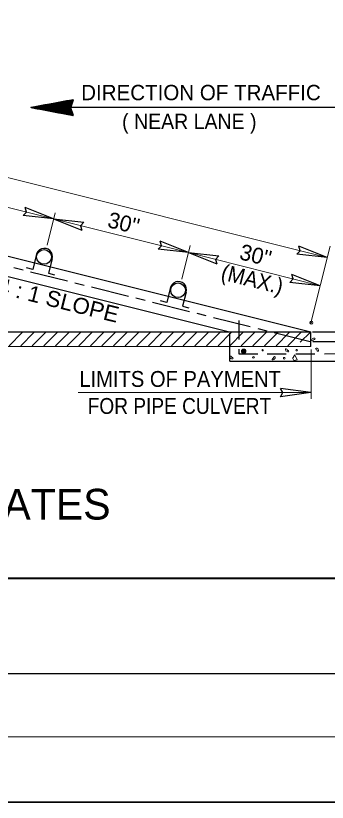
# Model space of a CAD drawing. Extents: x -873 to -38, y -356 to 186.
# Drawn here: x -771.9 to -747.4, y -356.3 to -294.4 of the extents above; entities that cross this region are included whole.
import ezdxf

# ---------------------------------------------------------------- set-up
doc = ezdxf.new("R2010")
doc.units = 0
doc.header["$LTSCALE"] = 0.5
doc.header["$PDMODE"] = 32
doc.header["$PDSIZE"] = 0.25
for name, pattern in [('LONG_DASH_SHORT_DASH', [9.9, 6, -1.2, 1.5, -1.2]), ('LONG_DASHED', [7.5, 6, -1.5]), ('MEDIUM_DASHED', [4.5, 3, -1.5])]:
    doc.linetypes.add(name, pattern=pattern)
doc.layers.add('1', color=7, linetype='Continuous', lineweight=13)

msp = doc.modelspace()

# ---------------------------------------------------------------- hatches: boundary and pattern name
at = {"layer": '1'}
msp.add_hatch(color=256, dxfattribs=at).paths.add_polyline_path([(-754.1276, -320.8055, 1), (-753.7811, -320.8055, 1)])

# ---------------------------------------------------------------- linework, layer by layer
for p, q in [((-812.0016, -297.2674), (-747.3655, -313.4271)), ((-769.4417, -312.441), (-768.8092, -309.9108)), ((-758.8243, -315.1123), (-758.1668, -312.485)), ((-748.6745, -318.6609), (-747.1429, -312.5372)), ((-758.3038, -313.0325), (-747.9199, -315.6443)), ((-772.4309, -320.379), (-771.3904, -319.3379)), ((-771.5158, -320.379), (-770.4753, -319.3379)), ((-770.602, -320.379), (-769.5611, -319.3379)), ((-769.6869, -320.379), (-768.6458, -319.3379)), ((-768.7722, -320.379), (-767.7312, -319.3379)), ((-767.8572, -320.379), (-766.8174, -319.3379)), ((-766.9433, -320.379), (-765.9023, -319.3379)), ((-766.028, -320.379), (-764.9876, -319.3379)), ((-765.1129, -320.379), (-764.0731, -319.3379)), ((-764.1989, -320.379), (-763.158, -319.3379)), ((-763.284, -320.379), (-762.2435, -319.3379)), ((-762.3692, -320.379), (-761.3284, -319.3379)), ((-761.4552, -320.379), (-760.4142, -319.3379)), ((-760.5401, -320.379), (-759.4995, -319.3379)), ((-759.6256, -320.379), (-758.5847, -319.3379)), ((-758.7102, -320.379), (-757.6695, -319.3379)), ((-757.7957, -320.379), (-756.7551, -319.3379)), ((-756.8816, -320.379), (-755.8404, -319.3379)), ((-755.9671, -320.379), (-754.9262, -319.3379)), ((-755.0522, -320.379), (-754.0113, -319.3379)), ((-754.1372, -320.379), (-753.0966, -319.3379)), ((-753.2228, -320.379), (-752.1817, -319.3379)), ((-752.3077, -320.379), (-751.2677, -319.3379)), ((-751.3935, -320.379), (-750.3528, -319.3379)), ((-750.4784, -320.379), (-749.4379, -319.3379)), ((-749.4993, -320.099), (-748.6891, -319.2893)), ((-826.2005, -320.4316), (-748.6593, -320.4316)), ((-748.6372, -324.5469), (-748.6372, -320.663)), ((-767.0008, -324.0642), (-748.837, -324.0642)), ((-867.3547, -351.1792), (-507.3467, -351.1792))]:
    msp.add_line(p, q, dxfattribs=at)
at = {"layer": '1', "lineweight": 35}
for p, q in [((-768.0816, -301.1213), (-768.0816, -302.0993)), ((-768.0576, -301.118), (-768.0576, -302.1042)), ((-767.4344, -301.1128), (-768.0343, -301.1128)), ((-768.0334, -301.1128), (-768.0334, -302.1089)), ((-768.0091, -301.1082), (-768.0091, -302.1131)), ((-767.9851, -301.1044), (-767.9851, -302.1181)), ((-767.9609, -301.0998), (-767.9609, -302.1227)), ((-767.9365, -301.0952), (-767.9365, -302.1271)), ((-767.9117, -301.0907), (-767.9117, -302.1317)), ((-767.4259, -301.0883), (-767.902, -301.0883)), ((-767.8872, -301.0861), (-767.8872, -302.1363)), ((-767.8628, -301.082), (-767.8628, -302.141)), ((-767.839, -301.0772), (-767.839, -302.1456)), ((-767.8147, -301.0727), (-767.8147, -302.1497)), ((-767.7904, -301.0684), (-767.7904, -302.1547)), ((-767.418, -301.0648), (-767.7692, -301.0648)), ((-767.7663, -301.0638), (-767.7663, -302.16)), ((-767.742, -301.0598), (-767.742, -302.1639)), ((-767.7176, -301.0553), (-767.7176, -302.1683)), ((-767.6936, -301.0513), (-767.6936, -302.1737)), ((-767.6694, -301.0467), (-767.6694, -302.1783)), ((-767.6452, -301.0417), (-767.6452, -302.1824)), ((-767.4101, -301.0405), (-767.637, -301.0405)), ((-767.6207, -301.0376), (-767.6207, -302.187)), ((-767.5969, -301.033), (-767.5969, -301.6043)), ((-767.5725, -301.0288), (-767.5725, -301.5309)), ((-767.5487, -301.0242), (-767.5487, -301.4581)), ((-767.5242, -301.0197), (-767.5242, -301.3847)), ((-767.4017, -301.0159), (-767.5048, -301.0159)), ((-767.4994, -301.0148), (-767.4994, -301.3113)), ((-767.4755, -301.0111), (-767.4755, -301.238)), ((-767.4508, -301.0063), (-767.4508, -301.164)), ((-767.4269, -301.0018), (-767.4269, -301.0909)), ((-767.4026, -300.9973), (-767.4026, -301.0173)), ((-770.7014, -301.6018), (-770.7014, -301.6026)), ((-767.5947, -301.5978), (-770.6828, -301.5978)), ((-770.677, -301.5974), (-770.677, -301.607)), ((-770.6526, -301.5927), (-770.6526, -301.6116)), ((-770.6278, -301.5883), (-770.6278, -301.6162)), ((-770.6047, -301.5841), (-770.6047, -301.621)), ((-767.6022, -301.6224), (-770.5966, -301.6224)), ((-770.5797, -301.5793), (-770.5797, -301.6253)), ((-770.5556, -301.5745), (-770.5556, -301.6306)), ((-767.5862, -301.5739), (-770.5509, -301.5739)), ((-770.5312, -301.5705), (-770.5312, -301.6343)), ((-770.5072, -301.5659), (-770.5072, -301.6391)), ((-770.4828, -301.5612), (-770.4828, -301.6445)), ((-767.5938, -301.6462), (-770.4687, -301.6462)), ((-770.4585, -301.5574), (-770.4585, -301.648)), ((-770.4343, -301.552), (-770.4343, -301.6526)), ((-767.5782, -301.5492), (-770.418, -301.5492)), ((-770.4099, -301.5485), (-770.4099, -301.6583)), ((-770.3859, -301.5439), (-770.3859, -301.6627)), ((-770.3613, -301.5391), (-770.3613, -301.6672)), ((-767.5855, -301.6706), (-770.3401, -301.6706)), ((-770.3372, -301.5353), (-770.3372, -301.672)), ((-770.3128, -301.5308), (-770.3128, -301.676)), ((-770.2888, -301.5262), (-770.2888, -301.681)), ((-767.5705, -301.5253), (-770.2858, -301.5253)), ((-770.2647, -301.5216), (-770.2647, -301.6856)), ((-770.2402, -301.5166), (-770.2402, -301.6902)), ((-770.2162, -301.5131), (-770.2162, -301.6943)), ((-767.5769, -301.6951), (-770.2124, -301.6951)), ((-770.192, -301.5085), (-770.192, -301.6993)), ((-770.168, -301.5034), (-770.168, -301.7039)), ((-767.5624, -301.5012), (-770.1532, -301.5012)), ((-770.1437, -301.4993), (-770.1437, -301.7087)), ((-770.1191, -301.4953), (-770.1191, -301.7127)), ((-770.0947, -301.4907), (-770.0947, -301.7183)), ((-767.5684, -301.7193), (-770.0844, -301.7193)), ((-770.0707, -301.4857), (-770.0707, -301.7224)), ((-770.0459, -301.4816), (-770.0459, -301.727)), ((-770.0217, -301.477), (-770.0217, -301.7314)), ((-767.5542, -301.4766), (-770.0207, -301.4766)), ((-769.9976, -301.4728), (-769.9976, -301.736)), ((-769.9741, -301.468), (-769.9741, -301.7406)), ((-767.5602, -301.7432), (-769.9565, -301.7432)), ((-769.9493, -301.464), (-769.9493, -301.7452)), ((-769.925, -301.4591), (-769.925, -301.7498)), ((-769.9007, -301.4547), (-769.9007, -301.7539)), ((-767.5467, -301.4528), (-769.8886, -301.4528)), ((-769.8766, -301.4507), (-769.8766, -301.7585)), ((-769.8526, -301.4464), (-769.8526, -301.7638)), ((-769.8283, -301.4414), (-769.8283, -301.7688)), ((-769.8037, -301.4373), (-769.8037, -301.7722)), ((-769.7797, -301.4328), (-769.7797, -301.7779)), ((-767.5382, -301.4282), (-769.7561, -301.4282)), ((-769.7551, -301.4282), (-769.7551, -301.7825)), ((-769.7307, -301.4235), (-769.7307, -301.7867)), ((-769.7065, -301.4192), (-769.7065, -301.7912)), ((-769.6823, -301.4153), (-769.6823, -301.7959)), ((-769.658, -301.4107), (-769.658, -301.8005)), ((-769.634, -301.4061), (-769.634, -301.8051)), ((-767.5303, -301.4042), (-769.6236, -301.4042)), ((-769.6094, -301.4018), (-769.6094, -301.8095)), ((-769.5852, -301.3977), (-769.5852, -301.8141)), ((-769.5611, -301.3931), (-769.5611, -301.8187)), ((-769.5368, -301.3885), (-769.5368, -301.8238)), ((-769.513, -301.3843), (-769.513, -301.8283)), ((-767.5221, -301.3797), (-769.4908, -301.3797)), ((-769.4884, -301.3795), (-769.4884, -301.8322)), ((-769.4646, -301.3753), (-769.4646, -301.8372)), ((-769.4402, -301.3707), (-769.4402, -301.8422)), ((-769.4158, -301.3659), (-769.4158, -301.8462)), ((-769.3917, -301.3619), (-769.3917, -301.851)), ((-769.3669, -301.357), (-769.3669, -301.856)), ((-767.5144, -301.3558), (-769.359, -301.3558)), ((-769.3423, -301.3524), (-769.3423, -301.8606)), ((-769.3186, -301.3482), (-769.3186, -301.865)), ((-769.294, -301.3441), (-769.294, -301.8696)), ((-769.2702, -301.3395), (-769.2702, -301.8742)), ((-769.2456, -301.3355), (-769.2456, -301.8789)), ((-767.5068, -301.3313), (-769.2262, -301.3313)), ((-769.2217, -301.3313), (-769.2217, -301.8837)), ((-769.1972, -301.3266), (-769.1972, -301.8879)), ((-769.1729, -301.322), (-769.1729, -301.8927)), ((-769.1487, -301.3174), (-769.1487, -301.8972)), ((-769.1248, -301.313), (-769.1248, -301.902)), ((-769.1004, -301.3084), (-769.1004, -301.9062)), ((-767.4984, -301.3074), (-769.094, -301.3074)), ((-769.0762, -301.304), (-769.0762, -301.911)), ((-769.0518, -301.2999), (-769.0518, -301.9154)), ((-769.0277, -301.2948), (-769.0277, -301.9202)), ((-769.0031, -301.2903), (-769.0031, -301.9248)), ((-768.9792, -301.2863), (-768.9792, -301.9292)), ((-767.4902, -301.2833), (-768.961, -301.2833)), ((-768.9546, -301.2822), (-768.9546, -301.9337)), ((-768.9304, -301.2772), (-768.9304, -301.9387)), ((-768.9062, -301.2732), (-768.9062, -301.9437)), ((-768.8823, -301.2687), (-768.8823, -301.9477)), ((-768.8577, -301.2641), (-768.8577, -301.9527)), ((-768.8333, -301.2593), (-768.8333, -301.9572)), ((-767.4822, -301.2587), (-768.829, -301.2587)), ((-768.8096, -301.2549), (-768.8096, -301.9621)), ((-768.785, -301.2512), (-768.785, -301.9658)), ((-768.761, -301.2463), (-768.761, -301.9708)), ((-768.7362, -301.242), (-768.7362, -301.9753)), ((-768.7127, -301.2378), (-768.7127, -301.9802)), ((-767.474, -301.2343), (-768.6967, -301.2343)), ((-768.6882, -301.2332), (-768.6882, -301.9847)), ((-768.6639, -301.2287), (-768.6639, -301.9896)), ((-768.6399, -301.2241), (-768.6399, -301.9935)), ((-768.6152, -301.2195), (-768.6152, -301.9985)), ((-768.5906, -301.2151), (-768.5906, -302.0028)), ((-768.5664, -301.2107), (-768.5664, -302.0077)), ((-767.4655, -301.2105), (-768.5632, -301.2105)), ((-768.5424, -301.2059), (-768.5424, -302.0123)), ((-768.518, -301.2013), (-768.518, -302.0169)), ((-768.4942, -301.1968), (-768.4942, -302.0212)), ((-768.47, -301.1934), (-768.47, -302.0261)), ((-768.4454, -301.1888), (-768.4454, -302.0302)), ((-767.4579, -301.1862), (-768.4317, -301.1862)), ((-768.421, -301.1842), (-768.421, -302.0352)), ((-768.3972, -301.1801), (-768.3972, -302.0398)), ((-768.3728, -301.1753), (-768.3728, -302.0441)), ((-768.3487, -301.1707), (-768.3487, -302.0496)), ((-768.3241, -301.1663), (-768.3241, -302.0532)), ((-768.3003, -301.1617), (-768.3003, -302.0585)), ((-767.4504, -301.1616), (-768.2987, -301.1616)), ((-768.2759, -301.1572), (-768.2759, -302.0627)), ((-768.2512, -301.1528), (-768.2512, -302.0677)), ((-768.227, -301.1486), (-768.227, -302.0716)), ((-768.2028, -301.144), (-768.2028, -302.0767)), ((-768.1786, -301.1397), (-768.1786, -302.0813)), ((-767.4426, -301.137), (-768.1672, -301.137)), ((-768.1542, -301.1351), (-768.1542, -302.086)), ((-768.1295, -301.1313), (-768.1295, -302.09)), ((-768.1062, -301.1259), (-768.1062, -302.0952)), ((-767.5969, -301.6387), (-767.5969, -302.1916)), ((-767.5725, -301.7087), (-767.5725, -302.1962)), ((-767.5516, -301.7677), (-769.8288, -301.7677)), ((-767.5433, -301.7917), (-769.7008, -301.7917)), ((-767.5349, -301.8166), (-769.5736, -301.8166)), ((-767.5267, -301.8404), (-769.4461, -301.8404)), ((-767.5186, -301.865), (-769.3177, -301.865)), ((-767.5098, -301.8892), (-769.1898, -301.8892)), ((-767.5015, -301.9137), (-769.0623, -301.9137)), ((-767.4928, -301.9381), (-768.9337, -301.9381)), ((-767.4848, -301.9625), (-768.8062, -301.9625)), ((-767.4761, -301.9862), (-768.6785, -301.9862)), ((-767.4678, -302.0106), (-768.5508, -302.0106)), ((-767.4594, -302.0349), (-768.4227, -302.0349)), ((-767.4508, -302.0587), (-768.2949, -302.0587)), ((-767.4426, -302.0832), (-768.1672, -302.0832)), ((-767.4344, -302.1072), (-768.0395, -302.1072)), ((-767.4259, -302.1317), (-767.9117, -302.1317)), ((-767.418, -302.1558), (-767.7838, -302.1558)), ((-767.4092, -302.18), (-767.6561, -302.18)), ((-767.5487, -301.7787), (-767.5487, -302.2007)), ((-767.4009, -302.2044), (-767.5282, -302.2044)), ((-767.5242, -301.8487), (-767.5242, -302.2052)), ((-767.4994, -301.9187), (-767.4994, -302.2099)), ((-767.4755, -301.9896), (-767.4755, -302.2143)), ((-767.4508, -302.0593), (-767.4508, -302.2198)), ((-767.4269, -302.1291), (-767.4269, -302.2235)), ((-767.4026, -302.1998), (-767.4026, -302.2279)), ((-767.3927, -302.229), (-767.4003, -302.229))]:
    msp.add_line(p, q, dxfattribs=at)
at = {"layer": '1', "lineweight": 25}
for p, q in [((-746.1361, -301.6043), (-770.5478, -301.6043)), ((-768.9257, -310.3769), (-771.1547, -309.4831)), ((-768.9257, -310.3769), (-771.3134, -310.1175)), ((-768.9257, -310.3769), (-766.5383, -310.6365)), ((-768.9257, -310.3769), (-766.6977, -311.271)), ((-780.0943, -311.4092), (-748.6628, -319.2671)), ((-758.3038, -313.0325), (-760.5318, -312.1382)), ((-758.3038, -313.0325), (-760.6906, -312.7727)), ((-747.3655, -313.4271), (-749.5952, -312.5331)), ((-780.1979, -312.9839), (-755.0676, -319.2671)), ((-758.3038, -313.0325), (-755.9169, -313.2936)), ((-758.3038, -313.0325), (-756.0755, -313.9273)), ((-747.3655, -313.4271), (-749.7526, -313.1679)), ((-769.0508, -313.5323), (-769.3394, -314.6512)), ((-769.3394, -314.6512), (-768.8437, -314.7753)), ((-747.9199, -315.6443), (-750.1492, -314.7502)), ((-747.9199, -315.6443), (-750.3074, -315.3839)), ((-758.4894, -316.1455), (-758.7782, -317.2644)), ((-758.7782, -317.2644), (-758.2825, -317.3885)), ((-821.5752, -319.2671), (-748.6628, -319.2671)), ((-755.0287, -321.5961), (-755.0287, -319.3732)), ((-748.6628, -320.4316), (-748.6628, -319.2671)), ((-748.5145, -319.2671), (-741.23, -319.2671)), ((-755.0287, -321.5961), (-741.9362, -321.5961)), ((-748.6682, -324.0637), (-751.0472, -323.7364)), ((-748.6682, -324.0637), (-751.0472, -324.3897)), ((-852.3541, -346.1788), (-507.3467, -346.1788))]:
    msp.add_line(p, q, dxfattribs=at)
at = {"layer": '1', "linetype": 'LONG_DASH_SHORT_DASH', "lineweight": 25}
for p, q in [((-780.3494, -312.1337), (-748.7192, -320.0408)), ((-748.5091, -320.043), (-740.5857, -320.043))]:
    msp.add_line(p, q, dxfattribs=at)
at = {"layer": '1', "lineweight": 40}
msp.add_line((-837.3543, -338.6789), (-512.3473, -338.6789), dxfattribs=at)
at = {"layer": '1', "lineweight": 35}
for points in [[(-500.9976, -84.823), (-872.8169, -84.823), (-872.8169, -356.3327), (-500.9976, -356.3327)], [(-767.3922, -302.2304), (-770.7033, -301.6018), (-767.3954, -300.9963), (-767.6022, -301.6218)]]:
    msp.add_lwpolyline(points, close=True, dxfattribs=at)
at = {"layer": '1'}
for points in [[(-779.3792, -307.7632), (-768.9257, -310.3769), (-758.3038, -313.0325)], [(-748.5576, -319.8183), (-748.4947, -319.7933), (-748.4422, -319.7677), (-748.3909, -319.7606), (-748.3407, -319.7648), (-748.3148, -319.8177), (-748.3487, -319.8653), (-748.3998, -319.8721), (-748.4432, -319.9092), (-748.4767, -319.9465), (-748.5197, -319.9733), (-748.5697, -319.9694), (-748.5857, -319.9173), (-748.5719, -319.8683)], [(-750.6416, -320.773), (-750.5809, -320.8032), (-750.5303, -320.8335), (-750.48, -320.843), (-750.4294, -320.843), (-750.3995, -320.7928), (-750.4294, -320.742), (-750.48, -320.7323), (-750.5209, -320.6918), (-750.5509, -320.6513), (-750.5914, -320.6216), (-750.6416, -320.6216), (-750.6623, -320.6715), (-750.6517, -320.7217)], [(-748.0565, -320.6633), (-748.1092, -320.6203), (-748.1519, -320.5795), (-748.1988, -320.5586), (-748.2482, -320.5478), (-748.288, -320.5905), (-748.2702, -320.6469), (-748.2228, -320.6676), (-748.1923, -320.7155), (-748.1715, -320.762), (-748.1384, -320.8003), (-748.0892, -320.8107), (-748.0593, -320.7666), (-748.0578, -320.7155)], [(-755.0212, -321.3347), (-754.9609, -321.3653), (-754.9099, -321.3957), (-754.8598, -321.4055), (-754.8095, -321.4055), (-754.7794, -321.3556), (-754.8095, -321.3052), (-754.8598, -321.2946), (-754.9001, -321.2547), (-754.9309, -321.2139), (-754.9709, -321.1837), (-755.0212, -321.1837), (-755.0413, -321.2341), (-755.0317, -321.2847)], [(-753.1193, -321.2637), (-753.108, -321.3109), (-753.1057, -321.3124)], [(-751.4768, -321.3692), (-751.5294, -321.4118), (-751.5716, -321.4527), (-751.6187, -321.4739), (-751.6683, -321.4848), (-751.7087, -321.4418), (-751.69, -321.3862), (-751.6431, -321.3652), (-751.6121, -321.3166), (-751.5912, -321.2704), (-751.5585, -321.2324), (-751.5097, -321.2212), (-751.4792, -321.2664), (-751.4777, -321.3175)], [(-751.4764, -321.3192), (-751.4781, -321.3682), (-751.4792, -321.3699)], [(-750.0978, -321.3778), (-749.9161, -321.0799), (-749.7326, -321.4831), (-749.993, -321.521), (-750.075, -321.3839)]]:
    msp.add_lwpolyline(points, dxfattribs=at)
at = {"layer": '1', "lineweight": 25}
for points in [[(-771.3134, -310.1175), (-771.0551, -309.8417), (-771.1547, -309.4831)], [(-766.5383, -310.6365), (-766.7972, -310.913), (-766.6977, -311.271)], [(-760.6906, -312.7727), (-760.4324, -312.4966), (-760.5318, -312.1382)], [(-749.7526, -313.1679), (-749.4944, -312.891), (-749.5952, -312.5331)], [(-770.2927, -313.2564), (-770.5566, -314.3547), (-771.0668, -314.222)], [(-755.9169, -313.2936), (-756.1757, -313.5688), (-756.0755, -313.9273)], [(-750.3074, -315.3839), (-750.0484, -315.1082), (-750.1492, -314.7502)], [(-759.7313, -315.8697), (-759.9954, -316.9678), (-760.5057, -316.8352)], [(-751.0472, -324.3897), (-750.863, -324.0596), (-751.0472, -323.7364)]]:
    msp.add_lwpolyline(points, dxfattribs=at)
at = {"layer": '1', "linetype": 'MEDIUM_DASHED', "lineweight": 25}
msp.add_lwpolyline([(-754.3421, -318.387), (-754.3421, -321.0037), (-740.2537, -320.9857)], dxfattribs=at)
at = {"layer": '1', "lineweight": 25}
for centre in [(-769.6817, -313.3711), (-759.1162, -315.9967)]:
    msp.add_circle(centre, 0.5821, dxfattribs=at)
at = {"layer": '1', "linetype": 'LONG_DASHED'}
msp.add_circle((-753.9544, -320.8055), 0.1732, dxfattribs=at)
at = {"layer": '1'}
for centre, radius in [((-753.8486, -320.7081), 0.0623), ((-752.4559, -320.7235), 0.0485), ((-749.772, -320.7151), 0.0623), ((-753.1819, -321.286), 0.0667), ((-750.7553, -321.3552), 0.0667)]:
    msp.add_circle(centre, radius, dxfattribs=at)
at = {"layer": '1', "lineweight": 25}
for centre in [(-769.6587, -313.3361), (-759.0974, -315.9492)]:
    msp.add_arc(centre, 0.6389, 342.11399, 172.84775, dxfattribs=at)
at = {"layer": '1'}
msp.add_point((-748.6166, -318.5578), dxfattribs=at)

# ---------------------------------------------------------------- texts
for s, height, p in [('DIRECTION OF TRAFFIC', 1.21, (-766.7531, -301.0288)), ('SIDE DRAIN WITH PIPE GRATES', 2.42, (-814.6021, -334.062))]:
    msp.add_text(s, height=height, dxfattribs=at).set_placement(p)
for s, height, width, p in [('( NEAR LANE )', 1.21, 0.95, (-763.5292, -303.3013)), ('LIMITS OF PAYMENT', 1.25, 0.95, (-766.8983, -323.6112)), ('FOR PIPE CULVERT', 1.25, 0.9, (-766.2401, -325.7393))]:
    msp.add_text(s, height=height, dxfattribs=dict(at, width=width)).set_placement(p)
for p in [(-764.7579, -311.0094), (-754.3608, -313.5408)]:
    msp.add_text("30''", height=1.25, rotation=346.007, dxfattribs=at).set_placement(p)
for s, width, p in [('(MAX.)', 0.95, (-755.8174, -315.134)), ('4 : 1 SLOPE', 1.05, (-773.4303, -316.2073))]:
    msp.add_text(s, height=1.25, rotation=346.007, dxfattribs=dict(at, width=width)).set_placement(p)

doc.saveas('drawing.dxf')
